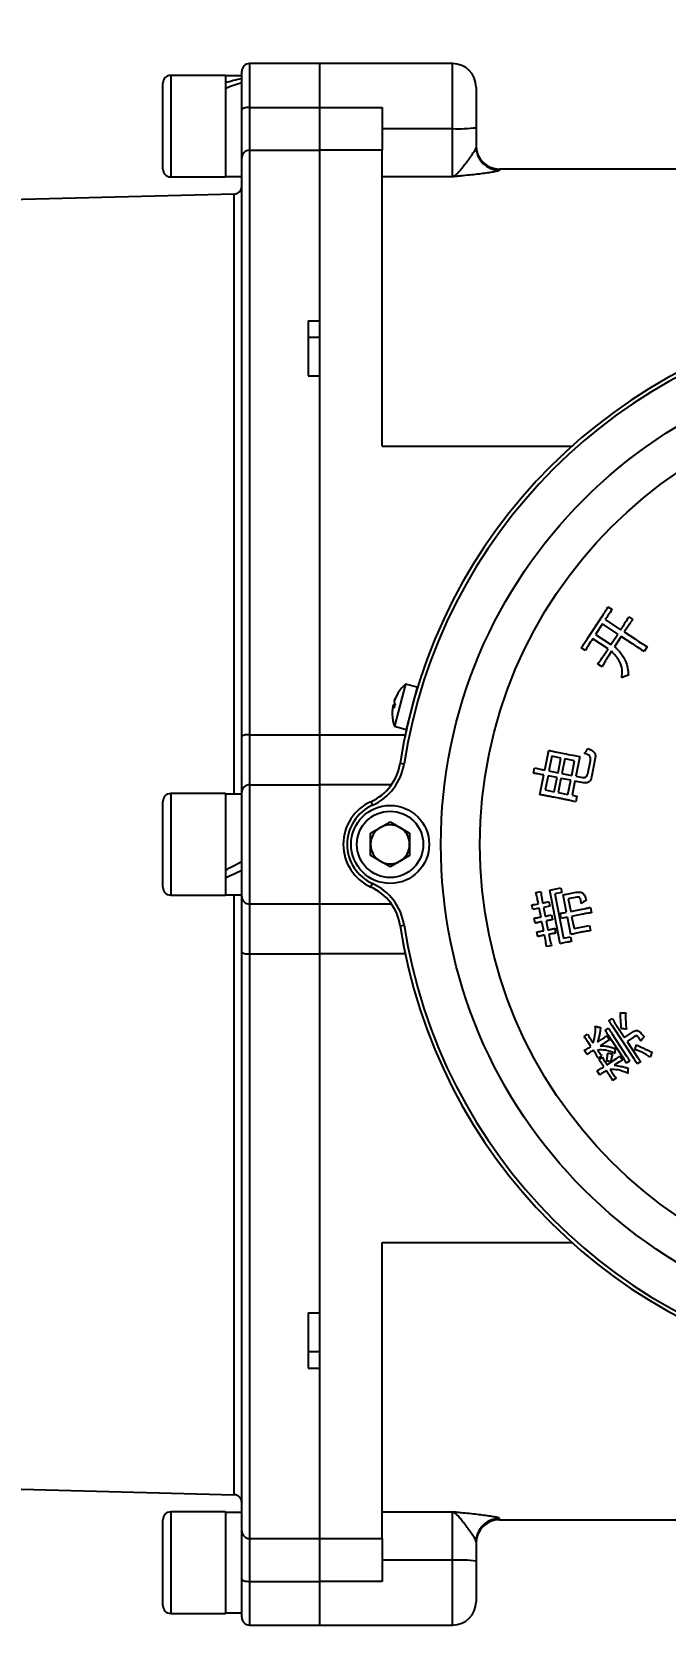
# Model space of a CAD drawing. Header units: millimetres. Extents: x 2749 to 2906, y 1537 to 1648.
# Drawn here: x 2781.01 to 2789.11, y 1610.55 to 1630.96 of the extents above; entities that cross this region are included whole.
import ezdxf

# ---------------------------------------------------------------- set-up
doc = ezdxf.new("R2010")
doc.units = ezdxf.units.MM
doc.layers.add('标注层', color=4, linetype='Continuous', lineweight=25)
doc.styles.get("Standard").update_dxf_attribs({"font": 'arial.ttf'})
doc.dimstyles.new('ISO-25', dxfattribs={"dimtxt": 2.5, "dimasz": 2.5, "dimexe": 1.25, "dimexo": 0.625, "dimtad": 1, "dimtxsty": 'Standard', "dimcen": 2.5, "dimadec": 0, "dimazin": 0, "dimtfac": 1, "dimtmove": 0, "dimatfit": 3, "dimfxl": 0, "dimarcsym": 0})

# ---------------------------------------------------------------- blocks, each defined once
blk = doc.blocks.new('*D11')
at = {"layer": 'Defpoints', "color": 0, "transparency": 16777216}
for p in [(2804.293, 1636.02), (2804.293, 1621.415), (2774.393, 1620.984)]:
    blk.add_point(p, dxfattribs=at)
at = {"layer": '标注层', "color": 0, "lineweight": -2, "transparency": 16777216}
for p, q in [((2774.393, 1620.984), (2774.393, 1638.02)), ((2804.293, 1621.415), (2804.293, 1638.02)), ((2778.473, 1636.02), (2800.213, 1636.02))]:
    blk.add_line(p, q, dxfattribs=at)
at = {"layer": '标注层', "color": 0, "transparency": 16777216}
for points in [[(2778.473, 1636.7), (2778.473, 1635.34), (2774.393, 1636.02)], [(2800.213, 1636.7), (2800.213, 1635.34), (2804.293, 1636.02)]]:
    blk.add_solid(points, dxfattribs=at)
at = {"layer": '标注层', "color": 0, "transparency": 16777216, "insert": (2789.343, 1639.332), "char_height": 3.5, "attachment_point": 5}
blk.add_mtext('300', dxfattribs=at)

msp = doc.modelspace()

# ---------------------------------------------------------------- linework, layer by layer
at = {"color": 7, "linetype": 'Continuous', "lineweight": 25}
for p, q in [((2784.6933, 1630.5543), (2783.7933, 1630.5543)), ((2783.7933, 1630.5543), (2783.7933, 1629.9945)), ((2786.3933, 1630.5543), (2784.6933, 1630.5543)), ((2784.6933, 1629.9945), (2784.6933, 1630.5543)), ((2786.3933, 1629.7221), (2786.3933, 1630.5543)), ((2783.4833, 1630.4043), (2782.7833, 1630.4043)), ((2782.7833, 1630.4043), (2782.7833, 1629.1043)), ((2783.4833, 1630.4043), (2783.4833, 1629.1043)), ((2783.6933, 1630.3983), (2783.4833, 1630.3983)), ((2783.6933, 1629.9645), (2783.6933, 1630.4543)), ((2782.6833, 1629.2043), (2782.6833, 1630.3043)), ((2786.6933, 1630.2543), (2786.6933, 1629.7342)), ((2783.6933, 1629.3457), (2783.6933, 1629.9645)), ((2783.7933, 1629.9945), (2783.7933, 1629.4445)), ((2783.7933, 1629.9945), (2784.6933, 1629.9945)), ((2784.6933, 1629.9945), (2785.4933, 1629.9945)), ((2784.6933, 1629.4445), (2784.6933, 1629.9945)), ((2785.4933, 1629.9945), (2785.4933, 1629.4445)), ((2785.4933, 1629.7221), (2786.3933, 1629.7221)), ((2786.3933, 1629.1048), (2786.3933, 1629.7221)), ((2786.6933, 1629.7342), (2786.6933, 1629.489)), ((2783.6933, 1621.9403), (2783.6933, 1629.3457)), ((2783.7933, 1629.4445), (2783.7933, 1621.9559)), ((2783.7933, 1629.4445), (2784.6933, 1629.4445)), ((2785.4933, 1629.4445), (2784.6933, 1629.4445)), ((2784.6933, 1621.9559), (2784.6933, 1629.4445)), ((2784.6933, 1627.262), (2784.6933, 1629.4445)), ((2785.4933, 1625.6543), (2785.4933, 1629.4445)), ((2782.7833, 1629.1043), (2783.4833, 1629.1043)), ((2783.4833, 1629.1103), (2783.6933, 1629.1103)), ((2786.3933, 1629.1048), (2785.4933, 1629.1048)), ((2790.2933, 1629.2043), (2786.9933, 1629.2043)), ((2786.9933, 1629.2043), (2786.9933, 1629.1895)), ((2783.5959, 1628.8838), (2775.1574, 1628.6629)), ((2783.5959, 1621.1983), (2783.5959, 1628.8838)), ((2784.5433, 1627.262), (2784.6933, 1627.262)), ((2784.5433, 1627.262), (2784.5433, 1626.5549)), ((2784.5433, 1627.0495), (2784.6933, 1627.0495)), ((2784.5433, 1626.5549), (2784.6933, 1626.5549)), ((2784.6933, 1621.9559), (2784.6933, 1626.5549)), ((2785.4933, 1625.6543), (2787.9203, 1625.6543)), ((2788.3829, 1623.5966), (2788.436, 1623.5618)), ((2788.1227, 1623.1932), (2788.3108, 1623.4804)), ((2788.3481, 1623.4332), (2788.5449, 1623.3043)), ((2788.6501, 1623.471), (2788.7033, 1623.4362)), ((2788.3849, 1623.0597), (2788.1881, 1623.1885)), ((2788.3116, 1623.3774), (2788.2246, 1623.2444)), ((2788.2246, 1623.2444), (2788.4214, 1623.1156)), ((2788.5084, 1623.2485), (2788.3116, 1623.3774)), ((2788.4214, 1623.1156), (2788.5084, 1623.2485)), ((2788.5535, 1623.219), (2788.4665, 1623.086)), ((2788.5449, 1623.3043), (2788.578, 1623.3549)), ((2788.6971, 1623.125), (2788.5535, 1623.219)), ((2788.6231, 1623.3254), (2788.59, 1623.2748)), ((2788.59, 1623.2748), (2788.7337, 1623.1808)), ((2788.0932, 1623.0378), (2788.04, 1623.0727)), ((2788.343, 1622.9958), (2788.3849, 1623.0597)), ((2788.4282, 1623.0275), (2788.3882, 1622.9663)), ((2788.8844, 1623.0861), (2788.8443, 1623.0249)), ((2788.3092, 1622.8281), (2788.2533, 1622.8646)), ((2785.7911, 1622.6084), (2785.6486, 1622.0669)), ((2785.9403, 1622.5691), (2785.7911, 1622.6084)), ((2785.9403, 1622.5691), (2785.7977, 1622.0276)), ((2785.6578, 1622.4211), (2785.6595, 1622.4206)), ((2785.9088, 1622.443), (2785.9072, 1622.4434)), ((2785.6456, 1622.3147), (2785.6302, 1622.3187)), ((2785.6454, 1622.314), (2785.6307, 1622.3179)), ((2785.637, 1622.3419), (2785.6517, 1622.3381)), ((2783.7933, 1621.9559), (2783.7933, 1621.3174)), ((2783.7933, 1621.9559), (2784.6933, 1621.9559)), ((2784.6933, 1621.3174), (2784.6933, 1621.9559)), ((2784.6933, 1621.9559), (2785.7882, 1621.9559)), ((2785.6486, 1622.0669), (2785.7977, 1622.0276)), ((2785.8308, 1622.1533), (2785.8324, 1622.1529)), ((2783.6933, 1621.222), (2783.6933, 1621.9403)), ((2787.5741, 1621.5059), (2787.6238, 1621.7595)), ((2785.7229, 1621.5955), (2785.7723, 1621.5879)), ((2787.6641, 1621.6834), (2787.6273, 1621.4955)), ((2787.7801, 1621.6606), (2787.6641, 1621.6834)), ((2787.7432, 1621.4726), (2787.7801, 1621.6606)), ((2787.8302, 1621.6508), (2787.7933, 1621.4628)), ((2787.9555, 1621.6262), (2787.8302, 1621.6508)), ((2787.9186, 1621.4382), (2787.9555, 1621.6262)), ((2788.0216, 1621.6815), (2787.9718, 1621.4278)), ((2788.1245, 1621.4596), (2788.1571, 1621.6257)), ((2788.2189, 1621.6591), (2788.171, 1621.4148)), ((2787.4296, 1621.4658), (2787.4432, 1621.5347)), ((2787.512, 1621.1894), (2787.5618, 1621.4432)), ((2787.615, 1621.4328), (2787.5794, 1621.2511)), ((2787.7309, 1621.41), (2787.615, 1621.4328)), ((2787.6273, 1621.4955), (2787.7432, 1621.4726)), ((2787.6953, 1621.2283), (2787.7309, 1621.41)), ((2787.781, 1621.4002), (2787.7455, 1621.2185)), ((2787.9063, 1621.3756), (2787.781, 1621.4002)), ((2787.7933, 1621.4628), (2787.9186, 1621.4382)), ((2787.8707, 1621.1939), (2787.9063, 1621.3756)), ((2787.9595, 1621.3652), (2787.9239, 1621.1835)), ((2788.0692, 1621.3437), (2787.9595, 1621.3652)), ((2787.9718, 1621.4278), (2788.0564, 1621.4112)), ((2783.4833, 1621.2043), (2782.7833, 1621.2043)), ((2782.7833, 1621.2043), (2782.7833, 1619.9043)), ((2783.4833, 1621.2043), (2783.4833, 1619.9043)), ((2783.6933, 1621.1983), (2783.4833, 1621.1983)), ((2783.6933, 1619.8866), (2783.6933, 1621.222)), ((2783.7933, 1621.3174), (2783.7933, 1619.7912)), ((2783.7933, 1621.3174), (2784.6933, 1621.3174)), ((2784.6933, 1619.7912), (2784.6933, 1621.3174)), ((2785.61, 1621.3174), (2784.6933, 1621.3174)), ((2787.5794, 1621.2511), (2787.6953, 1621.2283)), ((2787.7455, 1621.2185), (2787.8707, 1621.1939)), ((2787.9239, 1621.1835), (2787.9835, 1621.1718)), ((2787.9835, 1621.1718), (2787.9693, 1621.0997)), ((2782.6833, 1620.0043), (2782.6833, 1621.1043)), ((2785.3471, 1621.1015), (2785.3676, 1621.0559)), ((2785.3433, 1620.6987), (2785.5933, 1620.843)), ((2785.5933, 1620.843), (2785.8433, 1620.6987)), ((2785.3433, 1620.41), (2785.3433, 1620.6987)), ((2785.8433, 1620.6987), (2785.8433, 1620.41)), ((2785.5933, 1620.2657), (2785.3433, 1620.41)), ((2785.8433, 1620.41), (2785.5933, 1620.2657)), ((2783.4833, 1619.9103), (2783.6933, 1619.9103)), ((2783.5959, 1612.2248), (2783.5959, 1619.9103)), ((2785.3471, 1620.0072), (2785.3676, 1620.0528)), ((2787.4611, 1619.9366), (2787.5238, 1619.9489)), ((2787.6371, 1619.9679), (2787.7812, 1619.9961)), ((2787.7716, 1619.2819), (2787.6371, 1619.9679)), ((2787.7922, 1619.9398), (2787.7013, 1619.922)), ((2787.7013, 1619.922), (2787.8132, 1619.352)), ((2787.7812, 1619.9961), (2787.7922, 1619.9398)), ((2787.852, 1619.6848), (2787.8077, 1619.9103)), ((2787.8961, 1619.9244), (2787.9775, 1619.9404)), ((2782.7833, 1619.9043), (2783.4833, 1619.9043)), ((2783.6933, 1619.1683), (2783.6933, 1619.8866)), ((2783.7933, 1619.7912), (2784.6933, 1619.7912)), ((2783.7933, 1619.7912), (2783.7933, 1619.1528)), ((2784.6933, 1619.1528), (2784.6933, 1619.7912)), ((2784.6933, 1619.7912), (2785.61, 1619.7912)), ((2787.4189, 1619.7202), (2787.4072, 1619.7797)), ((2787.5034, 1619.7367), (2787.4189, 1619.7202)), ((2787.4925, 1619.7931), (2787.485, 1619.8307)), ((2787.5257, 1619.624), (2787.5034, 1619.7367)), ((2787.5383, 1619.8412), (2787.5458, 1619.8036)), ((2787.6382, 1619.7632), (2787.5568, 1619.7472)), ((2787.5568, 1619.7472), (2787.579, 1619.6345)), ((2787.6265, 1619.8228), (2787.6382, 1619.7632)), ((2787.9836, 1619.8764), (2787.874, 1619.8549)), ((2787.874, 1619.8549), (2787.9053, 1619.6952)), ((2787.9053, 1619.6952), (2788.0462, 1619.7229)), ((2788.1584, 1619.7481), (2788.1718, 1619.6791)), ((2785.7229, 1619.5132), (2785.7723, 1619.5208)), ((2787.4501, 1619.5442), (2787.4373, 1619.61)), ((2787.5601, 1619.4486), (2787.5373, 1619.5645)), ((2787.5906, 1619.575), (2787.6134, 1619.4591)), ((2787.6597, 1619.6536), (2787.6726, 1619.5878)), ((2787.7834, 1619.603), (2787.77, 1619.6719)), ((2787.9079, 1619.3997), (2787.8643, 1619.6222)), ((2788.0585, 1619.6602), (2787.9176, 1619.6326)), ((2787.9176, 1619.6326), (2787.9483, 1619.476)), ((2787.9483, 1619.476), (2788.1456, 1619.5147)), ((2788.1456, 1619.5147), (2788.1585, 1619.4489)), ((2787.4839, 1619.372), (2787.4717, 1619.4346)), ((2787.5828, 1619.3327), (2787.5711, 1619.3922)), ((2787.6244, 1619.4027), (2787.6367, 1619.34)), ((2787.7004, 1619.4794), (2787.7127, 1619.4168)), ((2787.8132, 1619.352), (2787.9041, 1619.3697)), ((2787.9041, 1619.3697), (2787.9157, 1619.3101)), ((2783.6933, 1611.7629), (2783.6933, 1619.1683)), ((2783.7933, 1619.1528), (2784.6933, 1619.1528)), ((2783.7933, 1619.1528), (2783.7933, 1611.6641)), ((2784.6933, 1611.6641), (2784.6933, 1619.1528)), ((2784.6933, 1614.5538), (2784.6933, 1619.1528)), ((2785.7882, 1619.1528), (2784.6933, 1619.1528)), ((2787.6596, 1619.2567), (2787.5969, 1619.2444)), ((2788.3932, 1618.2948), (2788.4384, 1618.3243)), ((2788.076, 1618.0948), (2788.1212, 1618.1244)), ((2788.3463, 1618.1691), (2788.3915, 1618.1987)), ((2788.3695, 1618.1045), (2788.4043, 1618.0513)), ((2788.5821, 1617.8146), (2788.3906, 1618.1071)), ((2788.4306, 1618.1332), (2788.6221, 1617.8407)), ((2788.7248, 1617.7939), (2788.4358, 1618.2353)), ((2788.4757, 1618.2616), (2788.5942, 1618.0807)), ((2788.5942, 1618.0807), (2788.7112, 1618.1572)), ((2788.723, 1618.0928), (2788.6273, 1618.0302)), ((2788.1145, 1617.8617), (2788.0797, 1617.9149)), ((2788.1638, 1617.9662), (2788.129, 1618.0194)), ((2788.1672, 1618.0481), (2788.1916, 1618.0109)), ((2788.2178, 1617.8837), (2788.1951, 1617.9183)), ((2788.2489, 1618.0219), (2788.3127, 1618.0637)), ((2788.2508, 1617.9205), (2788.2682, 1617.8939)), ((2788.3494, 1618.0193), (2788.283, 1617.9758)), ((2788.6273, 1618.0302), (2788.7647, 1617.8201)), ((2788.3021, 1617.8478), (2788.257, 1617.8182)), ((2788.2664, 1617.7979), (2788.3117, 1617.8274)), ((2788.3698, 1617.7325), (2788.4922, 1617.8126)), ((2788.4099, 1617.6714), (2788.4255, 1617.6474)), ((2788.5235, 1617.7647), (2788.4624, 1617.7247)), ((2788.4624, 1617.7247), (2788.5381, 1617.7135)), ((2788.5357, 1617.8449), (2788.5705, 1617.7918)), ((2788.663, 1617.7838), (2788.6178, 1617.7543)), ((2788.8031, 1617.773), (2788.7553, 1617.7416)), ((2788.278, 1617.6003), (2788.2431, 1617.6535)), ((2788.3857, 1617.6214), (2788.3613, 1617.6587)), ((2788.4874, 1617.5588), (2788.4422, 1617.5292)), ((2785.4933, 1615.4543), (2787.9203, 1615.4543)), ((2785.4933, 1611.6641), (2785.4933, 1615.4543)), ((2784.5433, 1614.5538), (2784.6933, 1614.5538)), ((2784.5433, 1614.5538), (2784.5433, 1613.8466)), ((2784.5433, 1614.0591), (2784.6933, 1614.0591)), ((2784.5433, 1613.8466), (2784.6933, 1613.8466)), ((2784.6933, 1611.6641), (2784.6933, 1613.8466)), ((2775.1574, 1612.4458), (2783.5959, 1612.2248)), ((2783.4833, 1612.0043), (2782.7833, 1612.0043)), ((2782.7833, 1612.0043), (2782.7833, 1611.3543)), ((2783.4833, 1612.0043), (2783.4833, 1611.3543)), ((2783.6933, 1611.9983), (2783.4833, 1611.9983)), ((2785.4933, 1612.0038), (2786.3933, 1612.0038)), ((2786.3933, 1611.3866), (2786.3933, 1612.0038)), ((2782.6833, 1611.3543), (2782.6833, 1611.9043)), ((2783.6933, 1611.1441), (2783.6933, 1611.7629)), ((2786.9933, 1611.9191), (2786.9933, 1611.9043)), ((2786.9933, 1611.9043), (2790.2933, 1611.9043)), ((2783.7933, 1611.6641), (2784.6933, 1611.6641)), ((2783.7933, 1611.6641), (2783.7933, 1611.1141)), ((2784.6933, 1611.6641), (2785.4933, 1611.6641)), ((2784.6933, 1611.1141), (2784.6933, 1611.6641)), ((2785.4933, 1611.6641), (2785.4933, 1611.1141)), ((2786.6933, 1611.6197), (2786.6933, 1611.3745)), ((2782.6833, 1610.8043), (2782.6833, 1611.3543)), ((2782.7833, 1611.3543), (2782.7833, 1610.7043)), ((2783.4833, 1611.3543), (2783.4833, 1610.7043)), ((2786.3933, 1611.3866), (2785.4933, 1611.3866)), ((2786.3933, 1610.5543), (2786.3933, 1611.3866)), ((2786.6933, 1611.3745), (2786.6933, 1610.8543)), ((2783.6933, 1610.6543), (2783.6933, 1611.1441)), ((2783.7933, 1611.1141), (2784.6933, 1611.1141)), ((2783.7933, 1611.1141), (2783.7933, 1610.5543)), ((2785.4933, 1611.1141), (2784.6933, 1611.1141)), ((2784.6933, 1610.5543), (2784.6933, 1611.1141)), ((2782.7833, 1610.7043), (2783.4833, 1610.7043)), ((2783.4833, 1610.7103), (2783.6933, 1610.7103)), ((2783.7933, 1610.5543), (2784.6933, 1610.5543)), ((2784.6933, 1610.5543), (2786.3933, 1610.5543))]:
    msp.add_line(p, q, dxfattribs=at)
at = {"color": 7, "linetype": 'Continuous', "lineweight": 25, "flags": 128}
for points in [[(2783.7933, 1629.9945), (2783.7738, 1629.994), (2783.755, 1629.9923), (2783.7377, 1629.9895), (2783.7226, 1629.9858), (2783.7101, 1629.9812), (2783.7009, 1629.976), (2783.6952, 1629.9704), (2783.6933, 1629.9645)], [(2786.6933, 1611.6197), (2786.699, 1611.6781), (2786.6993, 1611.6791)], [(2783.6933, 1611.1441), (2783.6952, 1611.1383), (2783.7009, 1611.1327), (2783.7101, 1611.1275), (2783.7226, 1611.1229), (2783.7377, 1611.1192), (2783.755, 1611.1164), (2783.7738, 1611.1147), (2783.7933, 1611.1141)]]:
    msp.add_lwpolyline(points, dxfattribs=at)
at = {"color": 7, "linetype": 'Continuous', "lineweight": 25}
for centre, radius in [((2792.4933, 1620.5543), 6.25), ((2792.4933, 1620.5543), 5.75), ((2785.5933, 1620.5543), 0.5), ((2785.5933, 1620.5543), 0.425)]:
    msp.add_circle(centre, radius, dxfattribs=at)
for centre, radius, start, end in [((2783.7933, 1630.4543), 0.1, 90, 180), ((2786.3933, 1630.2543), 0.3, 0, 90), ((2782.7833, 1630.3043), 0.1, 90, 180), ((2786.4682, 1631.5933), 1.8727, 267.7085, 276.90425), ((2786.9933, 1629.5043), 0.3, 180, 270), ((2783.7927, 1629.3451), 0.0994, 89.6505, 179.64618), ((2786.993, 1629.4893), 0.2997, 180.04912, 270.04904), ((2782.7833, 1629.2043), 0.1, 180, 270), ((2783.5933, 1628.9838), 0.1, 271.5, 0), ((2792.4933, 1620.5543), 6.85, 98.74241, 171.25759), ((2792.4933, 1620.5543), 6.8, 98.74241, 171.25759), ((2786.1205, 1622.2322), 0.5, 131.1942, 148.83568), ((2785.6985, 1622.3918), 0.0556, 197.97519, 221.52533), ((2786.0994, 1622.2311), 0.4791, 148.83351, 158.19128), ((2786.1026, 1622.2431), 0.4791, 148.83351, 158.19128), ((2785.7138, 1622.479), 0.0243, 150.46535, 180.03465), ((2786.0995, 1622.2314), 0.4791, 172.30872, 181.66649), ((2786.1205, 1622.2322), 0.5, 181.66432, 199.3058), ((2785.6835, 1622.3351), 0.0556, 197.97519, 221.52533), ((2785.6746, 1622.301), 0.0556, 108.97467, 132.52481), ((2786.1673, 1622.1903), 0.5363, 162.11289, 168.38711), ((2783.7689, 1621.7837), 0.1739, 81.93777, 115.76551), ((2785.0804, 1621.6943), 0.65, 294.22304, 351.25759), ((2785.0804, 1621.6943), 0.7, 294.22304, 351.25759), ((2782.7833, 1621.1043), 0.1, 90, 180), ((2783.791, 1621.2197), 0.0978, 88.67899, 178.61507), ((2785.5933, 1620.5543), 0.6, 114.22304, 245.77696), ((2785.5933, 1620.5543), 0.55, 114.22304, 245.77696), ((2785.5933, 1620.5543), 0.25, 120, 180), ((2785.5933, 1620.5543), 0.25, 60, 120), ((2785.5933, 1620.5543), 0.25, 0, 60), ((2785.5933, 1620.5543), 0.25, 180, 240), ((2785.5933, 1620.5543), 0.25, 300, 0), ((2785.5933, 1620.5543), 0.25, 240, 300), ((2782.7833, 1620.0043), 0.1, 180, 270), ((2785.0804, 1619.4144), 0.65, 8.74241, 65.77696), ((2785.0804, 1619.4144), 0.7, 8.74241, 65.77696), ((2783.791, 1619.889), 0.0978, 181.38493, 271.32101), ((2792.4933, 1620.5543), 6.85, 188.74241, 261.25759), ((2792.4933, 1620.5543), 6.8, 188.74241, 261.25759), ((2783.7689, 1619.325), 0.1739, 244.23449, 278.06223), ((2783.5933, 1612.1249), 0.1, 360, 88.5), ((2782.7833, 1611.9043), 0.1, 90, 180), ((2783.7927, 1611.7635), 0.0994, 180.35382, 270.3495), ((2786.9933, 1611.6043), 0.3, 90, 180), ((2786.9931, 1611.6192), 0.2999, 89.96916, 168.48992), ((2786.4682, 1609.5153), 1.8727, 83.09575, 92.2915), ((2782.7833, 1610.8043), 0.1, 180, 270), ((2786.3933, 1610.8543), 0.3, 270, 0), ((2783.7933, 1610.6543), 0.1, 180, 270)]:
    msp.add_arc(centre, radius, start, end, dxfattribs=at)
for centre, major_axis, ratio, start_param, end_param in [((2783.4833, 1629.7543), (1.0998, 0.4162), 0.4468137, 1.213889, 1.4032857), ((2783.6933, 1629.7543), (1.0998, 0.4162), 0.4468137, 1.4032857, 1.5926824), ((2783.4833, 1620.5543), (1.1069, 0.5902), 0.2328267, 4.5888865, 4.7782831), ((2783.6933, 1620.5543), (0.746, 0.3977), 0.2328267, 4.5204986, 4.5888865), ((2783.6933, 1620.5543), (1.1069, 0.5902), 0.2328267, 4.3994898, 4.5888865)]:
    msp.add_ellipse(centre, major_axis=major_axis, ratio=ratio, start_param=start_param, end_param=end_param, dxfattribs=at)
for points, knots in [([(2786.6933, 1629.489), (2786.6933, 1629.4771), (2786.6878, 1629.4632), (2786.6701, 1629.4309), (2786.658, 1629.4128), (2786.6315, 1629.3745), (2786.6171, 1629.3543), (2786.5877, 1629.3134), (2786.5729, 1629.2927), (2786.5437, 1629.2528), (2786.5293, 1629.2336), (2786.501, 1629.1978), (2786.4871, 1629.1812), (2786.4598, 1629.1519), (2786.4463, 1629.1392), (2786.4263, 1629.1236), (2786.4197, 1629.119), (2786.4065, 1629.111), (2786.3998, 1629.1076), (2786.3933, 1629.1048)], [0, 0, 0, 0, 0.125, 0.125, 0.25, 0.25, 0.375, 0.375, 0.5, 0.5, 0.625, 0.625, 0.75, 0.75, 0.875, 0.875, 0.9375, 0.9375, 1, 1, 1, 1]), ([(2786.9933, 1629.1895), (2786.9933, 1629.1869), (2786.9885, 1629.1841), (2786.975, 1629.1793), (2786.9694, 1629.1777), (2786.9561, 1629.1743), (2786.9484, 1629.1726), (2786.9228, 1629.1672), (2786.9022, 1629.1635), (2786.8549, 1629.156), (2786.8281, 1629.1522), (2786.7424, 1629.141), (2786.6774, 1629.1337), (2786.5737, 1629.1229), (2786.5381, 1629.1193), (2786.4841, 1629.1139), (2786.466, 1629.1121), (2786.4297, 1629.1085), (2786.4114, 1629.1067), (2786.3933, 1629.1048)], [0, 0, 0, 0, 0.125, 0.125, 0.1875, 0.1875, 0.25, 0.25, 0.375, 0.375, 0.5, 0.5, 0.75, 0.75, 0.875, 0.875, 0.9375, 0.9375, 1, 1, 1, 1]), ([(2788.3108, 1623.4804), (2788.3245, 1623.5019), (2788.3491, 1623.5403), (2788.3725, 1623.5794), (2788.3829, 1623.5966)], [0, 0, 0, 0, 0.5599962, 1, 1, 1, 1]), ([(2788.436, 1623.5618), (2788.4192, 1623.538), (2788.3893, 1623.4956), (2788.3607, 1623.4522), (2788.3481, 1623.4332)], [0, 0, 0, 0, 0.5599952, 1, 1, 1, 1]), ([(2788.578, 1623.3549), (2788.5918, 1623.3764), (2788.6164, 1623.4147), (2788.6398, 1623.4538), (2788.6501, 1623.471)], [0, 0, 0, 0, 0.55999789, 1, 1, 1, 1]), ([(2788.7033, 1623.4362), (2788.6877, 1623.416), (2788.6598, 1623.3799), (2788.6343, 1623.342), (2788.6231, 1623.3254)], [0, 0, 0, 0, 0.5599965, 1, 1, 1, 1]), ([(2788.04, 1623.0727), (2788.0558, 1623.0949), (2788.084, 1623.1347), (2788.1109, 1623.1753), (2788.1227, 1623.1932)], [0, 0, 0, 0, 0.5600013, 1, 1, 1, 1]), ([(2788.1881, 1623.1885), (2788.1699, 1623.1606), (2788.1376, 1623.1108), (2788.1067, 1623.0601), (2788.0932, 1623.0378)], [0, 0, 0, 0, 0.55999855, 1, 1, 1, 1]), ([(2788.7337, 1623.1808), (2788.7616, 1623.1628), (2788.8114, 1623.1307), (2788.8621, 1623.0997), (2788.8844, 1623.0861)], [0, 0, 0, 0, 0.5600002, 1, 1, 1, 1]), ([(2788.2533, 1622.8646), (2788.2704, 1622.8889), (2788.301, 1622.9322), (2788.3302, 1622.9764), (2788.343, 1622.9958)], [0, 0, 0, 0, 0.5599937, 1, 1, 1, 1]), ([(2788.559, 1622.6875), (2788.5628, 1622.7231), (2788.5705, 1622.7945), (2788.5321, 1622.9203), (2788.4676, 1622.9869), (2788.4282, 1623.0275)], [0, 0, 0, 0, 0.2805351, 0.5611514, 1, 1, 1, 1]), ([(2788.4665, 1623.086), (2788.4949, 1623.0591), (2788.5516, 1623.0053), (2788.6269, 1622.8844), (2788.6387, 1622.7834), (2788.646, 1622.7217)], [0, 0, 0, 0, 0.2805308, 0.5604348, 1, 1, 1, 1]), ([(2788.8443, 1623.0249), (2788.817, 1623.0439), (2788.7684, 1623.0779), (2788.7189, 1623.1106), (2788.6971, 1623.125)], [0, 0, 0, 0, 0.5600002, 1, 1, 1, 1]), ([(2788.3882, 1622.9663), (2788.3723, 1622.9411), (2788.3439, 1622.8962), (2788.3198, 1622.8489), (2788.3092, 1622.8281)], [0, 0, 0, 0, 0.5599906, 1, 1, 1, 1]), ([(2788.646, 1622.7217), (2788.6289, 1622.7174), (2788.5984, 1622.7097), (2788.571, 1622.6943), (2788.559, 1622.6875)], [0, 0, 0, 0, 0.55952356, 1, 1, 1, 1]), ([(2785.6547, 1622.4091), (2785.6535, 1622.4059), (2785.6511, 1622.3997), (2785.6481, 1622.3903), (2785.6461, 1622.3824), (2785.6453, 1622.377), (2785.6455, 1622.3754), (2785.6456, 1622.3747)], [0, 0, 0, 0, 0.2134954, 0.4270669, 0.6389569, 0.8501134, 1, 1, 1, 1]), ([(2785.6513, 1622.3986), (2785.6511, 1622.3985), (2785.6506, 1622.3983), (2785.651, 1622.4011), (2785.6525, 1622.4067), (2785.655, 1622.4139), (2785.657, 1622.419), (2785.6578, 1622.4211)], [0, 0, 0, 0, 0.09282, 0.3391603, 0.5835612, 0.827116, 1, 1, 1, 1]), ([(2785.6307, 1622.3179), (2785.6304, 1622.3184), (2785.6299, 1622.3193), (2785.6286, 1622.3164), (2785.6272, 1622.3106), (2785.6259, 1622.3032), (2785.6251, 1622.2978), (2785.6248, 1622.2955)], [0, 0, 0, 0, 0.2134954, 0.4270669, 0.6389569, 0.8501134, 1, 1, 1, 1]), ([(2785.6297, 1622.3183), (2785.6303, 1622.3213), (2785.6315, 1622.3274), (2785.6337, 1622.335), (2785.6356, 1622.34), (2785.6366, 1622.3414), (2785.637, 1622.3419)], [0, 0, 0, 0, 0.2521611, 0.5287372, 0.8043559, 1, 1, 1, 1]), ([(2785.8441, 1622.2009), (2785.8346, 1622.1614), (2785.817, 1622.0887), (2785.7964, 1621.9952), (2785.7834, 1621.9331), (2785.7817, 1621.9244), (2785.7808, 1621.92)], [0, 0, 0, 0, 0.2713036, 0.5002501, 0.7460823, 1, 1, 1, 1]), ([(2787.6238, 1621.7595), (2787.6599, 1621.7512), (2787.7242, 1621.7365), (2787.7889, 1621.7239), (2787.8174, 1621.7184)], [0, 0, 0, 0, 0.5599757, 1, 1, 1, 1]), ([(2788.081, 1621.7187), (2788.0912, 1621.7298), (2788.1095, 1621.7497), (2788.1212, 1621.7739), (2788.1264, 1621.7846)], [0, 0, 0, 0, 0.55973216, 1, 1, 1, 1]), ([(2788.1264, 1621.7846), (2788.1519, 1621.7711), (2788.1838, 1621.7542), (2788.2146, 1621.7231), (2788.224, 1621.6951), (2788.221, 1621.6735), (2788.2189, 1621.6591)], [0, 0, 0, 0, 0.5007198, 0.6257279, 0.7505021, 1, 1, 1, 1]), ([(2787.8174, 1621.7184), (2787.8554, 1621.7109), (2787.9233, 1621.6976), (2787.9915, 1621.6864), (2788.0216, 1621.6815)], [0, 0, 0, 0, 0.5600101, 1, 1, 1, 1]), ([(2788.1571, 1621.6257), (2788.159, 1621.6372), (2788.1617, 1621.6545), (2788.1581, 1621.6784), (2788.1326, 1621.7043), (2788.104, 1621.7123), (2788.081, 1621.7187)], [0, 0, 0, 0, 0.250348, 0.3753195, 0.4990373, 1, 1, 1, 1]), ([(2787.5618, 1621.4432), (2787.5372, 1621.448), (2787.4933, 1621.4565), (2787.4491, 1621.463), (2787.4296, 1621.4658)], [0, 0, 0, 0, 0.5600146, 1, 1, 1, 1]), ([(2787.4432, 1621.5347), (2787.4675, 1621.5288), (2787.511, 1621.5182), (2787.5548, 1621.5096), (2787.5741, 1621.5059)], [0, 0, 0, 0, 0.5599714, 1, 1, 1, 1]), ([(2788.0564, 1621.4112), (2788.0654, 1621.41), (2788.0832, 1621.4076), (2788.1071, 1621.4193), (2788.1195, 1621.4392), (2788.1228, 1621.4528), (2788.1245, 1621.4596)], [0, 0, 0, 0, 0.2805663, 0.5584683, 0.778835, 1, 1, 1, 1]), ([(2788.171, 1621.4148), (2788.1681, 1621.4017), (2788.1625, 1621.3756), (2788.1346, 1621.3476), (2788.1003, 1621.3403), (2788.0796, 1621.3425), (2788.0692, 1621.3437)], [0, 0, 0, 0, 0.28071965, 0.55859973, 0.77886747, 1, 1, 1, 1]), ([(2787.7537, 1621.1454), (2787.7264, 1621.1507), (2787.6814, 1621.1594), (2787.6186, 1621.1713), (2787.5654, 1621.1811), (2787.5298, 1621.1866), (2787.512, 1621.1894)], [0, 0, 0, 0, 0.3400063, 0.5600104, 0.7800122, 1, 1, 1, 1]), ([(2787.9693, 1621.0997), (2787.945, 1621.1055), (2787.905, 1621.1151), (2787.8488, 1621.1263), (2787.8013, 1621.1361), (2787.7696, 1621.1423), (2787.7537, 1621.1454)], [0, 0, 0, 0, 0.3399543, 0.5599684, 0.7799841, 1, 1, 1, 1]), ([(2787.485, 1619.8307), (2787.4808, 1619.8505), (2787.4732, 1619.8859), (2787.4648, 1619.9211), (2787.4611, 1619.9366)], [0, 0, 0, 0, 0.5599927, 1, 1, 1, 1]), ([(2787.5238, 1619.9489), (2787.526, 1619.9287), (2787.5299, 1619.8927), (2787.5357, 1619.8569), (2787.5383, 1619.8412)], [0, 0, 0, 0, 0.5600276, 1, 1, 1, 1]), ([(2787.8077, 1619.9103), (2787.8242, 1619.9126), (2787.8538, 1619.9165), (2787.8832, 1619.922), (2787.8961, 1619.9244)], [0, 0, 0, 0, 0.5599824, 1, 1, 1, 1]), ([(2787.9775, 1619.9404), (2787.9934, 1619.9428), (2788.0172, 1619.9465), (2788.0498, 1619.9407), (2788.0865, 1619.907), (2788.097, 1619.8672), (2788.1055, 1619.8353)], [0, 0, 0, 0, 0.250416, 0.3755688, 0.499783, 1, 1, 1, 1]), ([(2787.4072, 1619.7797), (2787.4232, 1619.7817), (2787.4518, 1619.7853), (2787.48, 1619.7907), (2787.4925, 1619.7931)], [0, 0, 0, 0, 0.559965, 1, 1, 1, 1]), ([(2787.5458, 1619.8036), (2787.5609, 1619.8067), (2787.588, 1619.8123), (2787.6147, 1619.8196), (2787.6265, 1619.8228)], [0, 0, 0, 0, 0.55999391, 1, 1, 1, 1]), ([(2788.0415, 1619.7968), (2788.0382, 1619.8164), (2788.0342, 1619.841), (2788.0262, 1619.8669), (2788.0206, 1619.8757), (2788.0057, 1619.8802), (2787.9934, 1619.8781), (2787.9836, 1619.8764)], [0, 0, 0, 0, 0.5009027, 0.6261266, 0.6883564, 0.7508395, 1, 1, 1, 1]), ([(2788.1055, 1619.8353), (2788.0924, 1619.83), (2788.0689, 1619.8206), (2788.0498, 1619.804), (2788.0415, 1619.7968)], [0, 0, 0, 0, 0.5600669, 1, 1, 1, 1]), ([(2788.0462, 1619.7229), (2788.0672, 1619.7272), (2788.1047, 1619.735), (2788.142, 1619.7441), (2788.1584, 1619.7481)], [0, 0, 0, 0, 0.5599935, 1, 1, 1, 1]), ([(2787.4373, 1619.61), (2787.4538, 1619.6122), (2787.4834, 1619.6162), (2787.5128, 1619.6216), (2787.5257, 1619.624)], [0, 0, 0, 0, 0.55999584, 1, 1, 1, 1]), ([(2787.5373, 1619.5645), (2787.5209, 1619.5611), (2787.4917, 1619.5551), (2787.4628, 1619.5475), (2787.4501, 1619.5442)], [0, 0, 0, 0, 0.5599884, 1, 1, 1, 1]), ([(2787.579, 1619.6345), (2787.5941, 1619.6377), (2787.6212, 1619.6435), (2787.6479, 1619.6505), (2787.6597, 1619.6536)], [0, 0, 0, 0, 0.5599837, 1, 1, 1, 1]), ([(2787.6726, 1619.5878), (2787.6572, 1619.5858), (2787.6298, 1619.5822), (2787.6025, 1619.5772), (2787.5906, 1619.575)], [0, 0, 0, 0, 0.5599988, 1, 1, 1, 1]), ([(2787.77, 1619.6719), (2787.7854, 1619.6739), (2787.8128, 1619.6775), (2787.84, 1619.6826), (2787.852, 1619.6848)], [0, 0, 0, 0, 0.5599795, 1, 1, 1, 1]), ([(2787.8643, 1619.6222), (2787.8491, 1619.619), (2787.822, 1619.6134), (2787.7952, 1619.6062), (2787.7834, 1619.603)], [0, 0, 0, 0, 0.55997622, 1, 1, 1, 1]), ([(2788.1718, 1619.6791), (2788.1506, 1619.676), (2788.1127, 1619.6705), (2788.0751, 1619.6634), (2788.0585, 1619.6602)], [0, 0, 0, 0, 0.5599987, 1, 1, 1, 1]), ([(2787.4717, 1619.4346), (2787.4882, 1619.4368), (2787.5178, 1619.4408), (2787.5471, 1619.4462), (2787.5601, 1619.4486)], [0, 0, 0, 0, 0.5599958, 1, 1, 1, 1]), ([(2787.5711, 1619.3922), (2787.5547, 1619.3889), (2787.5254, 1619.383), (2787.4966, 1619.3753), (2787.4839, 1619.372)], [0, 0, 0, 0, 0.56001297, 1, 1, 1, 1]), ([(2787.5969, 1619.2444), (2787.5945, 1619.2609), (2787.5901, 1619.2904), (2787.585, 1619.3198), (2787.5828, 1619.3327)], [0, 0, 0, 0, 0.5600119, 1, 1, 1, 1]), ([(2787.6134, 1619.4591), (2787.6297, 1619.4625), (2787.6588, 1619.4686), (2787.6877, 1619.4761), (2787.7004, 1619.4794)], [0, 0, 0, 0, 0.55998481, 1, 1, 1, 1]), ([(2787.7127, 1619.4168), (2787.6961, 1619.4145), (2787.6666, 1619.4106), (2787.6373, 1619.4051), (2787.6244, 1619.4027)], [0, 0, 0, 0, 0.5599821, 1, 1, 1, 1]), ([(2787.6367, 1619.34), (2787.6406, 1619.3244), (2787.6476, 1619.2965), (2787.6559, 1619.2689), (2787.6596, 1619.2567)], [0, 0, 0, 0, 0.5599542, 1, 1, 1, 1]), ([(2787.8368, 1619.298), (2787.8245, 1619.2954), (2787.8026, 1619.2909), (2787.7811, 1619.2847), (2787.7716, 1619.2819)], [0, 0, 0, 0, 0.559965, 1, 1, 1, 1]), ([(2787.9157, 1619.3101), (2787.9009, 1619.3083), (2787.8745, 1619.305), (2787.8483, 1619.3001), (2787.8368, 1619.298)], [0, 0, 0, 0, 0.5599954, 1, 1, 1, 1]), ([(2788.0358, 1619.4281), (2788.0118, 1619.4233), (2787.969, 1619.4148), (2787.9266, 1619.4043), (2787.9079, 1619.3997)], [0, 0, 0, 0, 0.5600047, 1, 1, 1, 1]), ([(2788.1585, 1619.4489), (2788.1355, 1619.4456), (2788.0944, 1619.4396), (2788.0537, 1619.4316), (2788.0358, 1619.4281)], [0, 0, 0, 0, 0.5599759, 1, 1, 1, 1]), ([(2788.4358, 1618.2353), (2788.4281, 1618.2466), (2788.4145, 1618.2669), (2788.3997, 1618.2863), (2788.3932, 1618.2948)], [0, 0, 0, 0, 0.559975, 1, 1, 1, 1]), ([(2788.4384, 1618.3243), (2788.445, 1618.3124), (2788.4568, 1618.2911), (2788.47, 1618.2706), (2788.4757, 1618.2616)], [0, 0, 0, 0, 0.5599786, 1, 1, 1, 1]), ([(2788.5572, 1618.1894), (2788.5524, 1618.2287), (2788.5438, 1618.2991), (2788.544, 1618.3699), (2788.5441, 1618.401)], [0, 0, 0, 0, 0.5600491, 1, 1, 1, 1]), ([(2788.5441, 1618.401), (2788.5563, 1618.3994), (2788.5783, 1618.3965), (2788.6003, 1618.398), (2788.61, 1618.3987)], [0, 0, 0, 0, 0.5600419, 1, 1, 1, 1]), ([(2788.61, 1618.3987), (2788.609, 1618.3592), (2788.6071, 1618.2888), (2788.6152, 1618.2188), (2788.6187, 1618.1879)], [0, 0, 0, 0, 0.5597426, 1, 1, 1, 1]), ([(2788.129, 1618.0194), (2788.1194, 1618.0337), (2788.1023, 1618.0592), (2788.084, 1618.0839), (2788.076, 1618.0948)], [0, 0, 0, 0, 0.559983, 1, 1, 1, 1]), ([(2788.1212, 1618.1244), (2788.1294, 1618.1099), (2788.1441, 1618.0841), (2788.1602, 1618.0591), (2788.1672, 1618.0481)], [0, 0, 0, 0, 0.55998013, 1, 1, 1, 1]), ([(2788.1916, 1618.0109), (2788.2036, 1618.0505), (2788.2251, 1618.1213), (2788.222, 1618.195), (2788.2207, 1618.2274)], [0, 0, 0, 0, 0.560103, 1, 1, 1, 1]), ([(2788.2207, 1618.2274), (2788.2329, 1618.2224), (2788.2547, 1618.2134), (2788.2782, 1618.2118), (2788.2885, 1618.2111)], [0, 0, 0, 0, 0.5605418, 1, 1, 1, 1]), ([(2788.2885, 1618.2111), (2788.286, 1618.1893), (2788.2819, 1618.1533), (2788.2711, 1618.1041), (2788.2605, 1618.0629), (2788.2528, 1618.0355), (2788.2489, 1618.0219)], [0, 0, 0, 0, 0.3399503, 0.5599573, 0.7799829, 1, 1, 1, 1]), ([(2788.3127, 1618.0637), (2788.3235, 1618.0711), (2788.3427, 1618.0843), (2788.3613, 1618.0983), (2788.3695, 1618.1045)], [0, 0, 0, 0, 0.5599753, 1, 1, 1, 1]), ([(2788.3906, 1618.1071), (2788.3826, 1618.1189), (2788.3683, 1618.1398), (2788.353, 1618.1602), (2788.3463, 1618.1691)], [0, 0, 0, 0, 0.5599899, 1, 1, 1, 1]), ([(2788.3915, 1618.1987), (2788.3986, 1618.1863), (2788.4112, 1618.1643), (2788.4247, 1618.1427), (2788.4306, 1618.1332)], [0, 0, 0, 0, 0.56001469, 1, 1, 1, 1]), ([(2788.6187, 1618.1879), (2788.6073, 1618.1888), (2788.5868, 1618.1904), (2788.5662, 1618.1897), (2788.5572, 1618.1894)], [0, 0, 0, 0, 0.5600111, 1, 1, 1, 1]), ([(2788.7112, 1618.1572), (2788.7172, 1618.1607), (2788.7292, 1618.1678), (2788.7503, 1618.1717), (2788.7712, 1618.1666), (2788.8046, 1618.1409), (2788.8268, 1618.1141), (2788.8446, 1618.0927)], [0, 0, 0, 0, 0.1251437, 0.2499572, 0.3745533, 0.4996142, 1, 1, 1, 1]), ([(2788.8025, 1618.0348), (2788.7923, 1618.0515), (2788.7795, 1618.0724), (2788.7633, 1618.0963), (2788.7502, 1618.1055), (2788.7353, 1618.1003), (2788.7271, 1618.0953), (2788.723, 1618.0928)], [0, 0, 0, 0, 0.5018578, 0.6272718, 0.7494884, 0.8745886, 1, 1, 1, 1]), ([(2788.8446, 1618.0927), (2788.836, 1618.0824), (2788.8205, 1618.0641), (2788.808, 1618.0437), (2788.8025, 1618.0348)], [0, 0, 0, 0, 0.559965, 1, 1, 1, 1]), ([(2788.0797, 1617.9149), (2788.0956, 1617.9241), (2788.1241, 1617.9405), (2788.1517, 1617.9583), (2788.1638, 1617.9662)], [0, 0, 0, 0, 0.5599805, 1, 1, 1, 1]), ([(2788.1951, 1617.9183), (2788.1797, 1617.9083), (2788.1522, 1617.8903), (2788.126, 1617.8705), (2788.1145, 1617.8617)], [0, 0, 0, 0, 0.560042, 1, 1, 1, 1]), ([(2788.257, 1617.8182), (2788.2501, 1617.8307), (2788.2378, 1617.853), (2788.2239, 1617.8743), (2788.2178, 1617.8837)], [0, 0, 0, 0, 0.5599737, 1, 1, 1, 1]), ([(2788.4734, 1617.8763), (2788.4334, 1617.8931), (2788.362, 1617.9232), (2788.2848, 1617.9213), (2788.2508, 1617.9205)], [0, 0, 0, 0, 0.5600919, 1, 1, 1, 1]), ([(2788.2682, 1617.8939), (2788.2742, 1617.8851), (2788.2851, 1617.8694), (2788.2969, 1617.8544), (2788.3021, 1617.8478)], [0, 0, 0, 0, 0.5599755, 1, 1, 1, 1]), ([(2788.283, 1617.9758), (2788.3055, 1617.9748), (2788.3425, 1617.9732), (2788.3936, 1617.9644), (2788.4356, 1617.9524), (2788.4635, 1617.9439), (2788.4774, 1617.9396)], [0, 0, 0, 0, 0.3400708, 0.5599006, 0.7799426, 1, 1, 1, 1]), ([(2788.4043, 1618.0513), (2788.3939, 1618.0457), (2788.3752, 1618.0356), (2788.3573, 1618.0243), (2788.3494, 1618.0193)], [0, 0, 0, 0, 0.55998269, 1, 1, 1, 1]), ([(2788.3677, 1617.7767), (2788.3702, 1617.7963), (2788.3746, 1617.8313), (2788.3802, 1617.8661), (2788.3826, 1617.8815)], [0, 0, 0, 0, 0.5599939, 1, 1, 1, 1]), ([(2788.3826, 1617.8815), (2788.3934, 1617.8798), (2788.4127, 1617.8769), (2788.4315, 1617.8718), (2788.4398, 1617.8695)], [0, 0, 0, 0, 0.5599126, 1, 1, 1, 1]), ([(2788.4398, 1617.8695), (2788.4348, 1617.8517), (2788.4259, 1617.8199), (2788.4215, 1617.7871), (2788.4196, 1617.7727)], [0, 0, 0, 0, 0.5600114, 1, 1, 1, 1]), ([(2788.4774, 1617.9396), (2788.475, 1617.9279), (2788.4706, 1617.9069), (2788.4725, 1617.8856), (2788.4734, 1617.8763)], [0, 0, 0, 0, 0.5596419, 1, 1, 1, 1]), ([(2788.7268, 1617.9244), (2788.7312, 1617.9362), (2788.7392, 1617.9574), (2788.7462, 1617.979), (2788.7494, 1617.9884)], [0, 0, 0, 0, 0.5599886, 1, 1, 1, 1]), ([(2788.9252, 1617.83), (2788.8903, 1617.8522), (2788.8279, 1617.8917), (2788.7577, 1617.9144), (2788.7268, 1617.9244)], [0, 0, 0, 0, 0.55967711, 1, 1, 1, 1]), ([(2788.7494, 1617.9884), (2788.7718, 1617.9769), (2788.8087, 1617.958), (2788.8611, 1617.9336), (2788.9053, 1617.9125), (2788.9347, 1617.8985), (2788.9495, 1617.8915)], [0, 0, 0, 0, 0.339984, 0.5599905, 0.7799946, 1, 1, 1, 1]), ([(2788.9495, 1617.8915), (2788.9441, 1617.8804), (2788.9345, 1617.8605), (2788.9281, 1617.8393), (2788.9252, 1617.83)], [0, 0, 0, 0, 0.5599294, 1, 1, 1, 1]), ([(2788.2431, 1617.6535), (2788.2596, 1617.663), (2788.289, 1617.6799), (2788.3175, 1617.6984), (2788.33, 1617.7065)], [0, 0, 0, 0, 0.5599842, 1, 1, 1, 1]), ([(2788.33, 1617.7065), (2788.3185, 1617.7238), (2788.298, 1617.7548), (2788.2761, 1617.7847), (2788.2664, 1617.7979)], [0, 0, 0, 0, 0.5599884, 1, 1, 1, 1]), ([(2788.3117, 1617.8274), (2788.3221, 1617.8095), (2788.3408, 1617.7774), (2788.3609, 1617.7462), (2788.3698, 1617.7325)], [0, 0, 0, 0, 0.5599824, 1, 1, 1, 1]), ([(2788.4196, 1617.7727), (2788.41, 1617.7746), (2788.3928, 1617.7779), (2788.3754, 1617.7771), (2788.3677, 1617.7767)], [0, 0, 0, 0, 0.5601578, 1, 1, 1, 1]), ([(2788.636, 1617.6219), (2788.5955, 1617.6395), (2788.5232, 1617.6708), (2788.4445, 1617.6713), (2788.4099, 1617.6714)], [0, 0, 0, 0, 0.5594491, 1, 1, 1, 1]), ([(2788.4922, 1617.8126), (2788.5005, 1617.8183), (2788.5154, 1617.8285), (2788.5295, 1617.8399), (2788.5357, 1617.8449)], [0, 0, 0, 0, 0.5599497, 1, 1, 1, 1]), ([(2788.5705, 1617.7918), (2788.5615, 1617.7872), (2788.5453, 1617.7791), (2788.5301, 1617.7691), (2788.5235, 1617.7647)], [0, 0, 0, 0, 0.5598366, 1, 1, 1, 1]), ([(2788.5381, 1617.7135), (2788.5575, 1617.7098), (2788.5921, 1617.7033), (2788.626, 1617.6938), (2788.641, 1617.6896)], [0, 0, 0, 0, 0.5599375, 1, 1, 1, 1]), ([(2788.6178, 1617.7543), (2788.6115, 1617.7657), (2788.6001, 1617.7862), (2788.5876, 1617.8059), (2788.5821, 1617.8146)], [0, 0, 0, 0, 0.55998567, 1, 1, 1, 1]), ([(2788.6221, 1617.8407), (2788.6295, 1617.8299), (2788.6427, 1617.8107), (2788.6568, 1617.792), (2788.663, 1617.7838)], [0, 0, 0, 0, 0.5599868, 1, 1, 1, 1]), ([(2788.641, 1617.6896), (2788.6396, 1617.677), (2788.6371, 1617.6545), (2788.6363, 1617.6319), (2788.636, 1617.6219)], [0, 0, 0, 0, 0.5599722, 1, 1, 1, 1]), ([(2788.7553, 1617.7416), (2788.7499, 1617.7516), (2788.7402, 1617.7693), (2788.7295, 1617.7864), (2788.7248, 1617.7939)], [0, 0, 0, 0, 0.55998, 1, 1, 1, 1]), ([(2788.7647, 1617.8201), (2788.7712, 1617.8108), (2788.7829, 1617.7941), (2788.797, 1617.7794), (2788.8031, 1617.773)], [0, 0, 0, 0, 0.55997, 1, 1, 1, 1]), ([(2788.3613, 1617.6587), (2788.3455, 1617.6482), (2788.3171, 1617.6295), (2788.29, 1617.6092), (2788.278, 1617.6003)], [0, 0, 0, 0, 0.5600035, 1, 1, 1, 1]), ([(2788.4422, 1617.5292), (2788.432, 1617.5467), (2788.4137, 1617.5778), (2788.3942, 1617.6081), (2788.3857, 1617.6214)], [0, 0, 0, 0, 0.5599921, 1, 1, 1, 1]), ([(2788.4255, 1617.6474), (2788.4367, 1617.6307), (2788.4568, 1617.6007), (2788.4781, 1617.5716), (2788.4874, 1617.5588)], [0, 0, 0, 0, 0.5599974, 1, 1, 1, 1]), ([(2786.9933, 1611.9191), (2786.9933, 1611.9217), (2786.9885, 1611.9246), (2786.975, 1611.9293), (2786.9694, 1611.931), (2786.9561, 1611.9343), (2786.9484, 1611.9361), (2786.9228, 1611.9414), (2786.9022, 1611.9451), (2786.8549, 1611.9526), (2786.8281, 1611.9564), (2786.7424, 1611.9677), (2786.6774, 1611.975), (2786.5737, 1611.9858), (2786.5381, 1611.9893), (2786.4841, 1611.9947), (2786.466, 1611.9965), (2786.4297, 1612.0001), (2786.4114, 1612.002), (2786.3933, 1612.0038)], [0, 0, 0, 0, 0.125, 0.125, 0.1875, 0.1875, 0.25, 0.25, 0.375, 0.375, 0.5, 0.5, 0.75, 0.75, 0.875, 0.875, 0.9375, 0.9375, 1, 1, 1, 1]), ([(2786.6933, 1611.6197), (2786.6933, 1611.6315), (2786.6878, 1611.6455), (2786.6701, 1611.6777), (2786.658, 1611.6958), (2786.6315, 1611.7341), (2786.6171, 1611.7544), (2786.5877, 1611.7953), (2786.5729, 1611.8159), (2786.5437, 1611.8558), (2786.5293, 1611.8751), (2786.501, 1611.9109), (2786.4871, 1611.9275), (2786.4598, 1611.9568), (2786.4463, 1611.9695), (2786.4263, 1611.985), (2786.4197, 1611.9896), (2786.4065, 1611.9976), (2786.3998, 1612.0011), (2786.3933, 1612.0038)], [0, 0, 0, 0, 0.125, 0.125, 0.25, 0.25, 0.375, 0.375, 0.5, 0.5, 0.625, 0.625, 0.75, 0.75, 0.875, 0.875, 0.9375, 0.9375, 1, 1, 1, 1])]:
    msp.add_open_spline(points, degree=3, knots=knots, dxfattribs=at)

# ---------------------------------------------------------------- dimensions: what is measured, and where the dimension line sits
at = {"layer": '标注层'}
dim = msp.add_linear_dim(base=(2804.2933, 1636.02), p1=(2774.3933, 1620.9836), p2=(2804.2933, 1621.415), text='300', dimstyle='ISO-25', override={"dimtxt": 3.5, "dimasz": 4.08, "dimexe": 2, "dimexo": 0, "dimgap": 1.524, "dimtih": 1, "dimtoh": 1, "dimlfac": 10, "dimzin": 0, "dimadec": 2, "dimtzin": 0}, dxfattribs=at)
dim.commit()
dim.dimension.update_dxf_attribs({"geometry": '*D11', "text_midpoint": (2789.3433, 1639.3322)})

doc.saveas('drawing.dxf')
